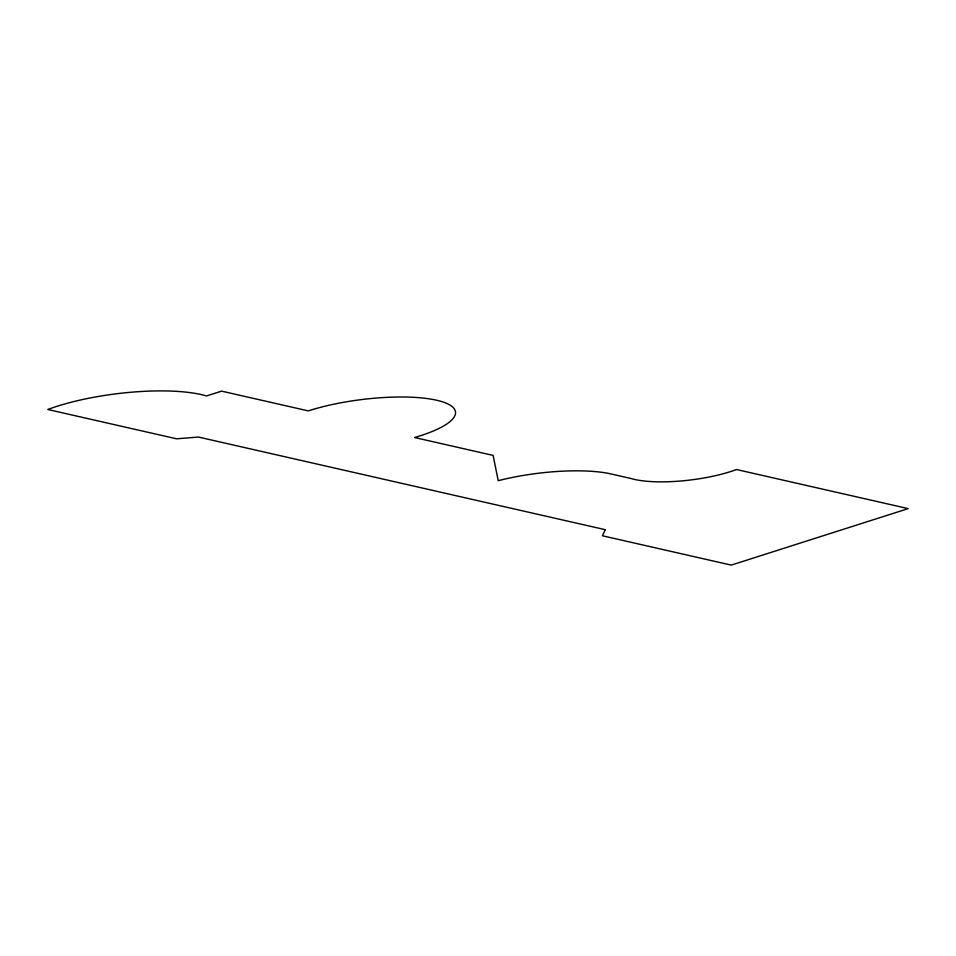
<?xml version="1.0" encoding="UTF-8"?>
<svg xmlns="http://www.w3.org/2000/svg" width="956" height="956" viewBox="0 0 956 956"><rect width="100%" height="100%" fill="white"/><g stroke="black" fill="none" stroke-linecap="round" stroke-linejoin="round"><path stroke-width="1.43" d="M605.279 529.684L602.435 535.778L731.232 565.104L908.2 508.616L736.49 469.527A68.88 17.949 -7.1 0 1 631.127 478.538L608.829 473.459A90.211 23.494 -7.1 0 0 498.231 480.689L493.117 455.403L414.605 437.525A91.621 23.864 -7.1 0 0 438.35 400.636A91.621 23.864 -7.1 0 0 308.298 410.889L221.577 391.135L206.448 395.963A103.368 26.923 -7.1 0 0 47.8 409.491L176.609 438.816L198.394 437.047L605.279 529.684"/></g></svg>
